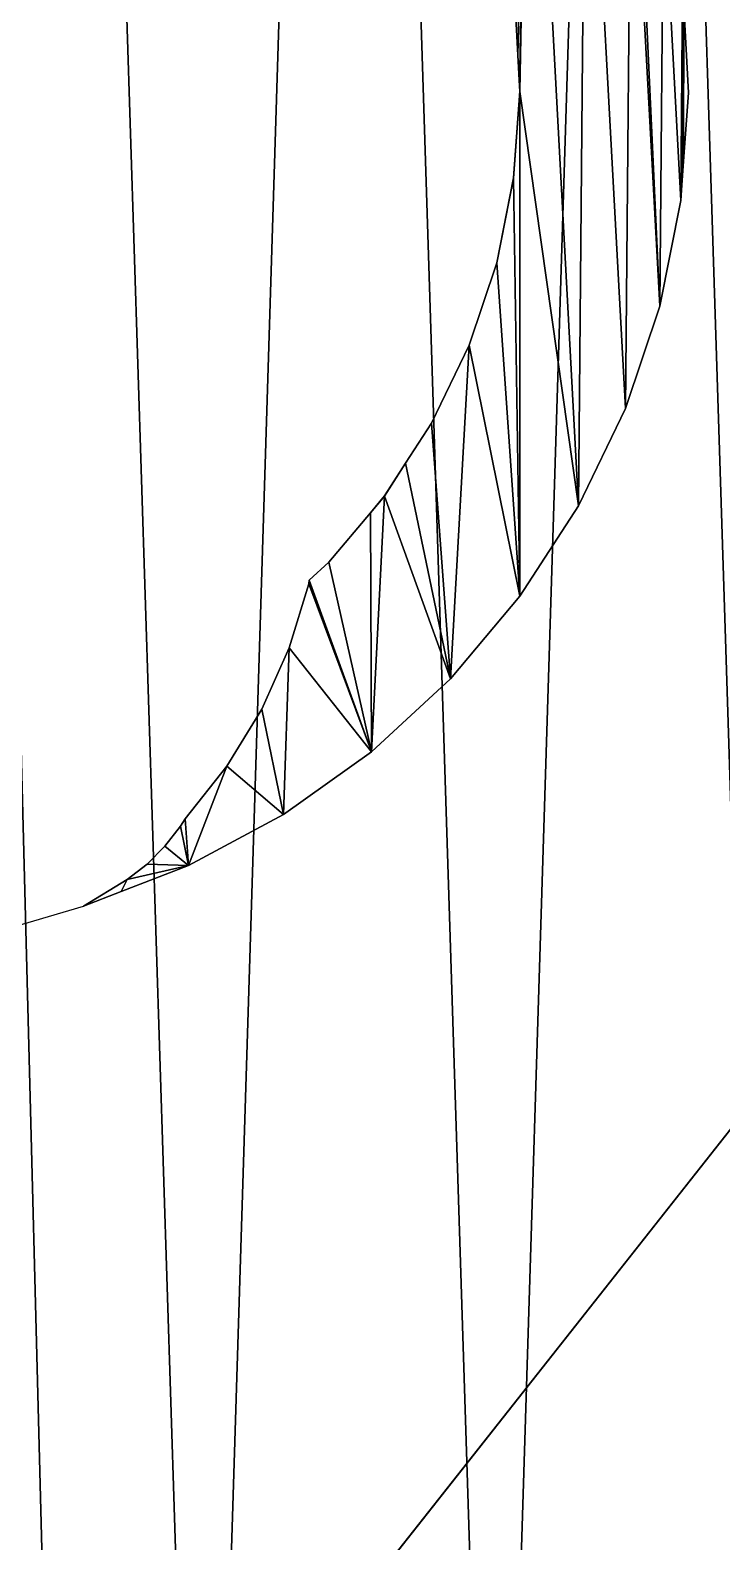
# Model space of a CAD drawing. Header units: millimetres. Extents: x -97 to 177, y -55 to 460.
# Drawn here: x 116.43 to 128.61, y 368.82 to 395.45 of the extents above; entities that cross this region are included whole.
import ezdxf

# ---------------------------------------------------------------- set-up
doc = ezdxf.new("R2010")
doc.units = ezdxf.units.MM
doc.header["$LTSCALE"] = 25.4
doc.layers.get('0').update_dxf_attribs({"true_color": 0xffffff})

msp = doc.modelspace()

# ---------------------------------------------------------------- linework, layer by layer
at = {"color": 0}
for p, q in [((116.829, 360.967, 21.958), (146.373, 398.405, 21.964)), ((116.829, 360.967, 21.958), (146.373, 398.405, 21.964)), ((146.373, 398.403, 23.96), (116.829, 360.967, 23.958)), ((146.373, 398.403, 23.96), (116.829, 360.967, 23.958)), ((125.019, 395.005, 21.962), (124.971, 395.893, 21.962)), ((124.971, 395.893, 24.96), (125.019, 395.005, 24.96)), ((124.971, 395.893, 24.96), (125.019, 395.005, 24.96)), ((128.023, 394.343, 24.96), (127.943, 395.877, 24.96)), ((127.943, 395.877, 21.962), (128.023, 394.343, 21.962)), ((128.023, 394.343, 24.96), (127.943, 395.877, 24.96)), ((125.019, 395.005, 21.962), (125.019, 395.005, 24.96)), ((125.019, 395.005, 24.96), (125.047, 394.461, 24.96)), ((125.019, 395.005, 21.962), (125.019, 395.005, 24.96)), ((125.047, 394.461, 21.962), (125.019, 395.005, 21.962)), ((125.019, 395.005, 24.96), (125.047, 394.461, 24.96)), ((124.943, 392.845, 21.962), (125.055, 394.371, 21.962)), ((125.055, 394.367, 24.96), (124.943, 392.843, 24.96)), ((125.055, 394.367, 24.96), (124.943, 392.843, 24.96)), ((125.055, 394.371, 21.962), (125.047, 394.461, 21.962)), ((125.055, 394.371, 21.962), (125.047, 394.461, 24.96)), ((125.047, 394.461, 24.96), (125.047, 394.461, 21.962)), ((125.055, 394.371, 21.962), (125.047, 394.461, 24.96)), ((125.047, 394.461, 24.96), (125.055, 394.367, 24.96)), ((125.047, 394.461, 24.96), (125.047, 394.461, 21.962)), ((125.047, 394.461, 24.96), (125.055, 394.367, 24.96)), ((125.055, 394.367, 24.96), (125.055, 394.371, 21.962)), ((125.055, 394.367, 24.96), (125.055, 394.371, 21.962)), ((127.939, 393.139, 24.96), (128.023, 394.343, 24.96)), ((128.023, 394.343, 21.962), (127.939, 393.139, 21.962)), ((127.939, 393.139, 24.96), (128.023, 394.343, 24.96)), ((128.023, 394.343, 21.962), (128.023, 394.343, 24.96)), ((128.023, 394.343, 21.962), (128.023, 394.343, 24.96)), ((127.909, 392.719, 24.96), (127.939, 393.139, 24.96)), ((127.939, 393.139, 21.962), (127.909, 392.719, 21.962)), ((127.909, 392.719, 24.96), (127.939, 393.139, 24.96)), ((127.939, 393.139, 21.962), (127.939, 393.139, 24.96)), ((127.939, 393.139, 21.962), (127.939, 393.139, 24.96)), ((124.645, 391.347, 21.962), (124.943, 392.845, 21.962)), ((124.943, 392.843, 24.96), (124.645, 391.347, 24.96)), ((124.943, 392.843, 24.96), (124.645, 391.347, 24.96)), ((124.943, 392.843, 24.96), (124.943, 392.845, 21.962)), ((124.943, 392.843, 24.96), (124.943, 392.845, 21.962)), ((127.887, 392.447, 24.96), (127.909, 392.719, 24.96)), ((127.909, 392.719, 21.962), (127.887, 392.447, 21.962)), ((127.887, 392.447, 24.96), (127.909, 392.719, 24.96)), ((127.909, 392.719, 21.962), (127.909, 392.719, 24.96)), ((127.909, 392.719, 21.962), (127.909, 392.719, 24.96)), ((127.517, 390.583, 24.96), (127.887, 392.447, 24.96)), ((127.887, 392.447, 21.962), (127.517, 390.587, 21.962)), ((127.517, 390.583, 24.96), (127.887, 392.447, 24.96)), ((127.887, 392.447, 21.962), (127.887, 392.447, 24.96)), ((127.887, 392.447, 21.962), (127.887, 392.447, 24.96)), ((124.161, 389.901, 21.962), (124.645, 391.347, 21.962)), ((124.645, 391.347, 24.96), (124.161, 389.901, 24.96)), ((124.645, 391.347, 24.96), (124.161, 389.901, 24.96)), ((124.645, 391.347, 24.96), (124.645, 391.347, 21.962)), ((124.645, 391.347, 24.96), (124.645, 391.347, 21.962)), ((127.517, 390.587, 21.962), (126.913, 388.781, 21.962)), ((126.913, 388.781, 24.96), (127.517, 390.583, 24.96)), ((126.913, 388.781, 24.96), (127.517, 390.583, 24.96)), ((127.517, 390.583, 24.96), (127.517, 390.587, 21.962)), ((127.517, 390.583, 24.96), (127.517, 390.587, 21.962)), ((123.497, 388.527, 21.962), (124.161, 389.901, 21.962)), ((124.161, 389.901, 24.96), (123.497, 388.527, 24.96)), ((124.161, 389.901, 24.96), (123.497, 388.527, 24.96)), ((124.161, 389.901, 21.962), (124.161, 389.901, 24.96)), ((124.161, 389.901, 21.962), (124.161, 389.901, 24.96)), ((126.913, 388.781, 21.962), (126.085, 387.071, 21.962)), ((126.085, 387.071, 24.96), (126.913, 388.781, 24.96)), ((126.085, 387.071, 24.96), (126.913, 388.781, 24.96)), ((126.913, 388.781, 21.962), (126.913, 388.781, 24.96)), ((126.913, 388.781, 21.962), (126.913, 388.781, 24.96)), ((123.041, 387.823, 21.962), (123.497, 388.527, 21.962)), ((123.041, 387.823, 21.962), (123.497, 388.527, 24.96)), ((123.041, 387.823, 21.962), (123.497, 388.527, 24.96)), ((123.497, 388.527, 24.96), (123.041, 387.821, 24.96)), ((123.497, 388.527, 24.96), (123.041, 387.821, 24.96)), ((123.497, 388.527, 21.962), (123.497, 388.527, 24.96)), ((123.497, 388.527, 21.962), (123.497, 388.527, 24.96)), ((122.669, 387.243, 21.962), (123.041, 387.823, 21.962)), ((123.041, 387.821, 24.96), (122.669, 387.241, 24.96)), ((123.041, 387.821, 24.96), (122.669, 387.241, 24.96)), ((123.041, 387.821, 24.96), (123.041, 387.823, 21.962)), ((123.041, 387.821, 24.96), (123.041, 387.823, 21.962)), ((122.419, 386.947, 21.958), (122.669, 387.243, 21.962)), ((122.419, 386.947, 24.96), (122.669, 387.243, 21.962)), ((122.419, 386.947, 24.96), (122.669, 387.243, 21.962)), ((122.669, 387.241, 24.96), (122.419, 386.947, 24.96)), ((122.669, 387.241, 24.96), (122.419, 386.947, 24.96)), ((122.669, 387.243, 21.962), (122.669, 387.241, 24.96)), ((122.669, 387.243, 21.962), (122.669, 387.241, 24.96)), ((122.419, 386.947, 24.96), (121.685, 386.075, 24.96)), ((121.685, 386.075, 21.958), (122.419, 386.947, 21.958)), ((122.419, 386.947, 24.96), (121.685, 386.075, 24.96)), ((122.419, 386.947, 21.958), (122.419, 386.947, 24.96)), ((122.419, 386.947, 21.958), (122.419, 386.947, 24.96)), ((126.085, 387.071, 21.962), (125.055, 385.477, 21.958)), ((125.055, 385.477, 24.96), (126.085, 387.071, 24.96)), ((125.055, 385.477, 24.96), (126.085, 387.071, 24.96)), ((126.085, 387.071, 24.96), (126.085, 387.071, 21.962)), ((126.085, 387.071, 24.96), (126.085, 387.071, 21.962)), ((121.685, 386.075, 24.96), (121.343, 385.761, 24.96)), ((121.343, 385.761, 21.958), (121.685, 386.075, 21.958)), ((121.685, 386.075, 24.96), (121.343, 385.761, 24.96)), ((121.685, 386.075, 24.96), (121.685, 386.075, 21.958)), ((121.685, 386.075, 24.96), (121.685, 386.075, 21.958)), ((121.335, 385.697, 24.96), (120.987, 384.565, 24.96)), ((120.987, 384.565, 21.958), (121.335, 385.697, 21.958)), ((121.335, 385.697, 24.96), (120.987, 384.565, 24.96)), ((121.335, 385.697, 21.958), (121.343, 385.761, 21.958)), ((121.343, 385.761, 24.96), (121.335, 385.697, 24.96)), ((121.343, 385.761, 24.96), (121.335, 385.697, 24.96)), ((121.335, 385.697, 21.958), (121.335, 385.697, 24.96)), ((121.335, 385.697, 21.958), (121.335, 385.697, 24.96)), ((121.343, 385.761, 24.96), (121.343, 385.761, 21.958)), ((121.343, 385.761, 24.96), (121.343, 385.761, 21.958)), ((123.833, 384.021, 24.96), (125.055, 385.477, 24.96)), ((125.055, 385.477, 21.958), (123.833, 384.021, 21.958)), ((123.833, 384.021, 24.96), (125.055, 385.477, 24.96)), ((125.055, 385.477, 21.958), (125.055, 385.477, 24.96)), ((125.055, 385.477, 21.958), (125.055, 385.477, 24.96)), ((120.507, 383.489, 21.958), (120.987, 384.565, 21.958)), ((120.987, 384.565, 24.96), (120.507, 383.489, 24.96)), ((120.987, 384.565, 24.96), (120.507, 383.489, 24.96)), ((120.987, 384.565, 24.96), (120.987, 384.565, 21.958)), ((120.987, 384.565, 24.96), (120.987, 384.565, 21.958)), ((123.833, 384.021, 21.958), (122.437, 382.735, 21.958)), ((122.437, 382.735, 24.96), (123.833, 384.021, 24.96)), ((122.437, 382.735, 24.96), (123.833, 384.021, 24.96)), ((123.833, 384.021, 21.958), (123.833, 384.021, 24.96)), ((123.833, 384.021, 21.958), (123.833, 384.021, 24.96)), ((120.507, 383.489, 24.96), (119.891, 382.481, 24.96)), ((119.891, 382.481, 21.958), (120.507, 383.489, 21.958)), ((120.507, 383.489, 24.96), (119.891, 382.481, 24.96)), ((120.507, 383.489, 21.958), (120.507, 383.489, 24.96)), ((120.507, 383.489, 21.958), (120.507, 383.489, 24.96)), ((122.437, 382.735, 21.958), (120.891, 381.633, 21.958)), ((120.891, 381.633, 24.96), (122.437, 382.735, 24.96)), ((120.891, 381.633, 24.96), (122.437, 382.735, 24.96)), ((122.437, 382.735, 24.96), (122.437, 382.735, 21.958)), ((122.437, 382.735, 24.96), (122.437, 382.735, 21.958)), ((119.891, 382.481, 24.96), (119.157, 381.557, 24.96)), ((119.157, 381.557, 21.958), (119.891, 382.481, 21.958)), ((119.891, 382.481, 24.96), (119.157, 381.557, 24.96)), ((119.891, 382.481, 24.96), (119.891, 382.481, 21.958)), ((119.891, 382.481, 24.96), (119.891, 382.481, 21.958)), ((119.073, 381.427, 21.958), (119.157, 381.557, 21.958)), ((119.157, 381.557, 24.96), (119.073, 381.427, 24.96)), ((119.157, 381.557, 24.96), (119.073, 381.427, 24.96)), ((119.157, 381.557, 24.96), (119.157, 381.557, 21.958)), ((119.157, 381.557, 24.96), (119.157, 381.557, 21.958)), ((119.215, 380.733, 24.96), (120.891, 381.633, 24.96)), ((120.891, 381.633, 21.958), (119.215, 380.733, 21.958)), ((119.215, 380.733, 24.96), (120.891, 381.633, 24.96)), ((120.891, 381.633, 21.958), (120.891, 381.633, 24.96)), ((120.891, 381.633, 21.958), (120.891, 381.633, 24.96)), ((118.801, 381.077, 21.958), (119.073, 381.427, 21.958)), ((118.801, 381.077, 21.958), (119.073, 381.427, 24.96)), ((118.801, 381.077, 21.958), (119.073, 381.427, 24.96)), ((119.073, 381.427, 24.96), (118.801, 381.073, 24.96)), ((119.073, 381.427, 24.96), (118.801, 381.073, 24.96)), ((119.073, 381.427, 24.96), (119.073, 381.427, 21.958)), ((119.073, 381.427, 24.96), (119.073, 381.427, 21.958)), ((118.801, 381.077, 21.958), (118.487, 380.757, 24.96)), ((118.487, 380.757, 21.958), (118.801, 381.077, 21.958)), ((118.801, 381.077, 21.958), (118.487, 380.757, 24.96)), ((118.801, 381.073, 24.96), (118.487, 380.757, 24.96)), ((118.801, 381.073, 24.96), (118.487, 380.757, 24.96)), ((118.801, 381.077, 21.958), (118.801, 381.073, 24.96)), ((118.801, 381.077, 21.958), (118.801, 381.073, 24.96)), ((118.031, 380.277, 24.96), (119.215, 380.733, 24.96)), ((119.215, 380.733, 21.958), (118.031, 380.277, 21.958)), ((118.031, 380.277, 24.96), (119.215, 380.733, 24.96)), ((118.137, 380.485, 21.958), (118.487, 380.757, 21.958)), ((118.487, 380.757, 24.96), (118.137, 380.485, 24.96)), ((118.487, 380.757, 24.96), (118.137, 380.485, 24.96)), ((118.487, 380.757, 24.96), (118.487, 380.757, 21.958)), ((118.487, 380.757, 24.96), (118.487, 380.757, 21.958)), ((119.215, 380.733, 21.958), (119.215, 380.733, 24.96)), ((119.215, 380.733, 21.958), (119.215, 380.733, 24.96)), ((118.137, 380.485, 24.96), (117.367, 380.017, 24.96)), ((117.367, 380.017, 21.958), (118.137, 380.485, 21.958)), ((118.137, 380.485, 24.96), (117.367, 380.017, 24.96)), ((118.137, 380.485, 21.958), (118.137, 380.485, 24.96)), ((118.137, 380.485, 21.958), (118.137, 380.485, 24.96)), ((117.367, 380.017, 24.96), (118.031, 380.277, 24.96)), ((118.031, 380.277, 21.958), (117.367, 380.017, 21.958)), ((117.367, 380.017, 24.96), (118.031, 380.277, 24.96)), ((118.031, 380.277, 21.958), (118.031, 380.277, 24.96)), ((118.031, 380.277, 21.958), (118.031, 380.277, 24.96)), ((116.131, 379.655, 21.958), (117.367, 380.017, 21.958)), ((117.367, 380.017, 24.96), (117.367, 380.017, 21.958)), ((117.367, 380.017, 24.96), (117.367, 380.017, 21.958))]:
    msp.add_line(p, q, dxfattribs=at)

# ---------------------------------------------------------------- meshes
mesh = msp.add_polyface(dxfattribs=at)
corners = [(79.409, 390.551, 23.96), (97.813, 426.629, 23.964), (68.253, 389.239, 23.96), (108.969, 427.971, 23.964), (98.027, 426.905, 23.964), (108.917, 428.009, 23.964), (108.869, 428.055, 23.964), (104.275, 434.805, 23.964), (107.661, 439.095, 23.966), (80.711, 379.407, 23.96), (116.829, 360.967, 23.958), (80.737, 379.383, 23.96), (105.677, 359.693, 23.958), (105.749, 359.635, 23.958), (111.925, 354.761, 23.954), (113.743, 353.321, 23.954), (118.131, 349.863, 23.954), (121.585, 354.233, 23.954), (123.035, 356.063, 23.958), (146.373, 398.403, 23.96), (157.537, 399.713, 23.96), (153.101, 403.215, 23.964), (151.307, 404.635, 23.964), (109.047, 428.069, 23.964), (111.997, 435.671, 23.964), (138.835, 414.477, 23.964), (145.071, 409.557, 23.964), (108.959, 428.061, 23.964)]
mesh.append_faces([[corners[k] for k in face] for face in [(10, 16, 17), (18, 19, 10), (19, 23, 3)]], dxfattribs={"vtx0": -1, "color": 0})
mesh.append_faces([[corners[k] for k in face] for face in [(1, 3, 4), (4, 6, 7), (7, 6, 8), (9, 0, 2), (0, 9, 10), (24, 19, 25), (25, 19, 26), (26, 19, 22)]], dxfattribs={"vtx0": -1, "vtx1": -1, "color": 0})
mesh.append_faces([[corners[k] for k in face] for face in [(23, 19, 24)]], dxfattribs={"vtx0": -1, "vtx1": -1, "vtx2": -1, "color": 0})
mesh.append_faces([[corners[k] for k in face] for face in [(0, 1, 2), (1, 0, 3), (4, 3, 5), (4, 5, 6), (10, 9, 11), (10, 11, 12), (10, 12, 13), (10, 13, 14), (10, 14, 15), (10, 15, 16), (19, 18, 20), (19, 20, 21), (19, 21, 22), (6, 24, 8), (24, 6, 27), (24, 27, 23)]], dxfattribs={"vtx0": -1, "vtx2": -1, "color": 0})
mesh = msp.add_polyface(dxfattribs=at)
corners = [(74.345, 411.143, 16.964), (75.483, 375.397, 16.96), (72.563, 406.181, 16.964), (76.737, 415.845, 16.966), (78.171, 370.857, 16.96), (79.705, 420.209, 16.966), (81.405, 366.693, 16.958), (83.187, 424.165, 16.966), (85.135, 362.963, 16.958), (87.143, 427.657, 16.966), (89.303, 359.729, 16.958), (91.507, 430.621, 16.966), (93.841, 357.047, 16.958), (96.203, 433.017, 16.966), (98.685, 354.955, 16.954), (101.165, 434.807, 16.966), (103.749, 353.487, 16.954), (106.313, 435.957, 16.966), (108.959, 352.663, 16.954), (111.565, 436.457, 16.966), (114.231, 352.497, 16.954), (116.835, 436.293, 16.966), (119.483, 352.995, 16.954), (122.045, 435.469, 16.966), (124.629, 354.149, 16.954), (127.109, 433.997, 16.966), (129.591, 355.937, 16.958), (131.953, 431.909, 16.966), (134.291, 358.335, 16.958), (136.491, 429.221, 16.966), (138.651, 361.297, 16.958), (140.663, 425.993, 16.966), (142.607, 364.787, 16.958), (144.391, 422.263, 16.966), (146.095, 368.747, 16.96), (147.625, 418.099, 16.966), (147.921, 400.035, 16.96), (149.057, 373.113, 16.96), (151.449, 377.809, 16.96)]
mesh.append_faces([[corners[k] for k in face] for face in [(0, 1, 2), (37, 36, 38)]], dxfattribs={"vtx0": -1, "color": 0})
mesh.append_faces([[corners[k] for k in face] for face in [(1, 3, 4), (4, 5, 6), (6, 7, 8), (8, 9, 10), (10, 11, 12), (12, 13, 14), (14, 15, 16), (16, 17, 18), (18, 19, 20), (20, 21, 22), (22, 23, 24), (24, 25, 26), (26, 27, 28), (28, 29, 30), (30, 31, 32), (32, 33, 34), (34, 36, 37)]], dxfattribs={"vtx0": -1, "vtx1": -1, "color": 0})
mesh.append_faces([[corners[k] for k in face] for face in [(1, 0, 3), (4, 3, 5), (6, 5, 7), (8, 7, 9), (10, 9, 11), (12, 11, 13), (14, 13, 15), (16, 15, 17), (18, 17, 19), (20, 19, 21), (22, 21, 23), (24, 23, 25), (26, 25, 27), (28, 27, 29), (30, 29, 31), (32, 31, 33), (34, 33, 35), (34, 35, 36)]], dxfattribs={"vtx0": -1, "vtx2": -1, "color": 0})
mesh = msp.add_polyface(dxfattribs=at)
corners = [(116.829, 360.967, 21.958), (104.031, 421.715, 21.964), (79.409, 390.551, 21.962), (108.969, 427.971, 21.964), (115.219, 423.029, 21.964), (146.373, 398.405, 21.964)]
mesh.append_faces([[corners[k] for k in face] for face in [(0, 1, 2), (4, 0, 5)]], dxfattribs={"vtx0": -1, "color": 0})
mesh.append_faces([[corners[k] for k in face] for face in [(1, 0, 3), (3, 0, 4)]], dxfattribs={"vtx0": -1, "vtx1": -1, "color": 0})
mesh = msp.add_polyface(dxfattribs=at)
corners = [(113.713, 379.371, 24.96), (111.009, 409.473, 24.964), (109.663, 409.299, 24.964), (111.063, 409.461, 24.964), (111.139, 409.473, 24.964), (111.227, 409.479, 24.964), (111.287, 409.483, 24.964), (112.079, 409.581, 24.964), (112.441, 409.579, 24.964), (112.967, 406.607, 24.964), (113.169, 404.925, 24.964), (114.205, 396.097, 24.96), (114.657, 379.479, 24.96), (114.371, 394.651, 24.96), (114.479, 393.755, 24.96), (114.549, 393.145, 24.96), (115.513, 384.945, 24.96), (115.581, 384.335, 24.96), (116.131, 379.655, 24.96), (118.031, 380.277, 24.96), (118.137, 380.485, 24.96), (117.367, 380.017, 24.96), (119.215, 380.733, 24.96), (118.487, 380.757, 24.96), (118.801, 381.073, 24.96), (119.073, 381.427, 24.96), (119.157, 381.557, 24.96), (119.891, 382.481, 24.96), (120.891, 381.633, 24.96), (120.507, 383.489, 24.96), (120.987, 384.565, 24.96), (122.437, 382.735, 24.96), (121.335, 385.697, 24.96), (121.343, 385.761, 24.96), (121.685, 386.075, 24.96), (122.419, 386.947, 24.96), (122.669, 387.241, 24.96), (123.833, 384.021, 24.96), (123.041, 387.821, 24.96), (123.497, 388.527, 24.96), (124.161, 389.901, 24.96), (125.055, 385.477, 24.96), (124.645, 391.347, 24.96), (124.943, 392.843, 24.96), (125.055, 394.367, 24.96), (126.085, 387.071, 24.96), (125.215, 403.259, 24.96), (126.217, 401.645, 24.96), (126.913, 388.781, 24.96), (127.013, 399.921, 24.96), (127.517, 390.583, 24.96), (127.103, 399.625, 24.96), (127.583, 398.109, 24.96), (127.887, 392.447, 24.96), (127.921, 396.237, 24.96), (127.909, 392.719, 24.96), (127.939, 393.139, 24.96), (127.943, 395.877, 24.96), (128.023, 394.343, 24.96), (113.981, 409.567, 24.964), (113.767, 406.601, 24.964), (115.123, 406.417, 24.964), (114.281, 409.525, 24.964), (114.639, 409.477, 24.964), (115.863, 409.311, 24.964), (115.283, 406.395, 24.964), (115.851, 406.241, 24.964), (116.025, 406.199, 24.964), (117.699, 408.821, 24.964), (116.757, 406.003, 24.964), (118.173, 405.427, 24.964), (119.459, 408.105, 24.964), (119.499, 404.681, 24.964), (121.117, 407.175, 24.964), (120.417, 404.001, 24.964), (120.449, 403.977, 24.964), (120.731, 403.771, 24.964), (121.833, 402.717, 24.96), (122.255, 406.329, 24.964), (122.797, 401.531, 24.96), (122.645, 406.045, 24.964), (124.017, 404.731, 24.964), (123.603, 400.239, 24.96), (124.237, 398.849, 24.96), (124.699, 397.393, 24.96), (124.723, 397.263, 24.96), (124.817, 396.729, 24.96), (124.971, 395.893, 24.96), (125.019, 395.005, 24.96), (125.047, 394.461, 24.96)]
mesh.append_faces([[corners[k] for k in face] for face in [(0, 1, 2), (17, 12, 18), (19, 20, 21), (57, 56, 58)]], dxfattribs={"vtx0": -1, "color": 0})
mesh.append_faces([[corners[k] for k in face] for face in [(1, 0, 3), (3, 0, 4), (4, 0, 5), (5, 0, 6), (6, 0, 7), (7, 0, 8), (9, 0, 10), (10, 0, 11), (11, 12, 13), (13, 12, 14), (14, 12, 15), (15, 12, 16), (16, 12, 17), (20, 22, 23), (23, 22, 24), (24, 22, 25), (25, 22, 26), (26, 22, 27), (27, 28, 29), (29, 28, 30), (30, 31, 32), (32, 31, 33), (33, 31, 34), (34, 31, 35), (35, 31, 36), (36, 37, 38), (38, 37, 39), (39, 37, 40), (40, 41, 42), (42, 41, 43), (43, 41, 44), (46, 45, 47), (47, 48, 49), (49, 50, 51), (51, 50, 52), (52, 53, 54), (54, 56, 57), (59, 61, 62), (62, 61, 63), (63, 61, 64), (64, 67, 68), (68, 70, 71), (71, 72, 73), (73, 77, 78), (78, 79, 80), (80, 79, 81), (81, 83, 46)]], dxfattribs={"vtx0": -1, "vtx1": -1, "color": 0})
mesh.append_faces([[corners[k] for k in face] for face in [(8, 0, 9), (44, 45, 46)]], dxfattribs={"vtx0": -1, "vtx1": -1, "vtx2": -1, "color": 0})
mesh.append_faces([[corners[k] for k in face] for face in [(11, 0, 12), (20, 19, 22), (27, 22, 28), (30, 28, 31), (36, 31, 37), (40, 37, 41), (44, 41, 45), (47, 45, 48), (49, 48, 50), (52, 50, 53), (54, 53, 55), (54, 55, 56), (9, 59, 8), (59, 9, 60), (59, 60, 61), (64, 61, 65), (64, 65, 66), (64, 66, 67), (68, 67, 69), (68, 69, 70), (71, 70, 72), (73, 72, 74), (73, 74, 75), (73, 75, 76), (73, 76, 77), (78, 77, 79), (81, 79, 82), (81, 82, 83), (46, 83, 84), (46, 84, 85), (46, 85, 86), (46, 86, 87), (46, 87, 88), (46, 88, 89), (46, 89, 44)]], dxfattribs={"vtx0": -1, "vtx2": -1, "color": 0})
mesh = msp.add_polyface(dxfattribs=at)
corners = [(154.037, 395.277, 21.962), (147.677, 387.235, 22.958), (147.677, 387.235, 21.962), (127.973, 362.311, 21.958), (121.585, 354.233, 22.958), (121.585, 354.233, 21.958), (121.585, 354.233, 23.954), (123.035, 356.063, 23.958), (127.973, 362.311, 22.958), (157.537, 399.713, 23.96), (154.037, 395.277, 22.96), (157.537, 399.713, 22.964), (118.131, 349.863, 23.954), (118.131, 349.863, 22.954)]
mesh.append_faces([[corners[k] for k in face] for face in [(0, 1, 2), (3, 4, 5), (9, 10, 11), (4, 12, 13)]], dxfattribs={"vtx0": -1, "color": 0})
mesh.append_faces([[corners[k] for k in face] for face in [(6, 3, 7), (7, 8, 9), (10, 1, 0), (12, 4, 6)]], dxfattribs={"vtx0": -1, "vtx1": -1, "color": 0})
mesh.append_faces([[corners[k] for k in face] for face in [(4, 3, 6), (9, 1, 10)]], dxfattribs={"vtx0": -1, "vtx1": -1, "vtx2": -1, "color": 0})
mesh.append_faces([[corners[k] for k in face] for face in [(7, 3, 8), (9, 8, 1)]], dxfattribs={"vtx0": -1, "vtx2": -1, "color": 0})
mesh = msp.add_polyface(dxfattribs=at)
corners = [(146.373, 398.403, 23.96), (116.829, 360.967, 21.958), (116.829, 360.967, 23.958), (146.373, 398.405, 21.964)]
mesh.append_faces([[corners[k] for k in face] for face in [(0, 1, 2), (1, 0, 3)]], dxfattribs={"vtx0": -1, "color": 0})
mesh = msp.add_polyface(dxfattribs=at)
corners = [(124.971, 395.893, 24.96), (125.019, 395.005, 21.962), (125.019, 395.005, 24.96), (124.971, 395.893, 21.962)]
mesh.append_faces([[corners[k] for k in face] for face in [(0, 1, 2), (1, 0, 3)]], dxfattribs={"vtx0": -1, "color": 0})
mesh = msp.add_polyface(dxfattribs=at)
corners = [(127.943, 395.877, 21.962), (128.023, 394.343, 24.96), (128.023, 394.343, 21.962), (127.943, 395.877, 24.96)]
mesh.append_faces([[corners[k] for k in face] for face in [(0, 1, 2), (1, 0, 3)]], dxfattribs={"vtx0": -1, "color": 0})
mesh = msp.add_polyface(dxfattribs=at)
corners = [(125.019, 395.005, 24.96), (125.047, 394.461, 21.962), (125.047, 394.461, 24.96), (125.019, 395.005, 21.962)]
mesh.append_faces([[corners[k] for k in face] for face in [(0, 1, 2), (1, 0, 3)]], dxfattribs={"vtx0": -1, "color": 0})
mesh = msp.add_polyface(dxfattribs=at)
corners = [(125.055, 394.367, 24.96), (124.943, 392.845, 21.962), (124.943, 392.843, 24.96), (125.055, 394.371, 21.962)]
mesh.append_faces([[corners[k] for k in face] for face in [(0, 1, 2), (1, 0, 3)]], dxfattribs={"vtx0": -1, "color": 0})
mesh = msp.add_polyface(dxfattribs=at)
corners = [(125.047, 394.461, 21.962), (125.055, 394.371, 21.962), (125.047, 394.461, 24.96)]
mesh.append_faces([[corners[k] for k in face] for face in [(0, 1, 2)]], dxfattribs={"color": 0})
mesh = msp.add_polyface(dxfattribs=at)
corners = [(125.047, 394.461, 24.96), (125.055, 394.371, 21.962), (125.055, 394.367, 24.96)]
mesh.append_faces([[corners[k] for k in face] for face in [(0, 1, 2)]], dxfattribs={"color": 0})
mesh = msp.add_polyface(dxfattribs=at)
corners = [(128.023, 394.343, 21.962), (127.939, 393.139, 24.96), (127.939, 393.139, 21.962), (128.023, 394.343, 24.96)]
mesh.append_faces([[corners[k] for k in face] for face in [(0, 1, 2), (1, 0, 3)]], dxfattribs={"vtx0": -1, "color": 0})
mesh = msp.add_polyface(dxfattribs=at)
corners = [(127.939, 393.139, 21.962), (127.909, 392.719, 24.96), (127.909, 392.719, 21.962), (127.939, 393.139, 24.96)]
mesh.append_faces([[corners[k] for k in face] for face in [(0, 1, 2), (1, 0, 3)]], dxfattribs={"vtx0": -1, "color": 0})
mesh = msp.add_polyface(dxfattribs=at)
corners = [(124.943, 392.843, 24.96), (124.645, 391.347, 21.962), (124.645, 391.347, 24.96), (124.943, 392.845, 21.962)]
mesh.append_faces([[corners[k] for k in face] for face in [(0, 1, 2), (1, 0, 3)]], dxfattribs={"vtx0": -1, "color": 0})
mesh = msp.add_polyface(dxfattribs=at)
corners = [(127.909, 392.719, 21.962), (127.887, 392.447, 24.96), (127.887, 392.447, 21.962), (127.909, 392.719, 24.96)]
mesh.append_faces([[corners[k] for k in face] for face in [(0, 1, 2), (1, 0, 3)]], dxfattribs={"vtx0": -1, "color": 0})
mesh = msp.add_polyface(dxfattribs=at)
corners = [(127.517, 390.587, 21.962), (127.887, 392.447, 24.96), (127.517, 390.583, 24.96), (127.887, 392.447, 21.962)]
mesh.append_faces([[corners[k] for k in face] for face in [(0, 1, 2), (1, 0, 3)]], dxfattribs={"vtx0": -1, "color": 0})
mesh = msp.add_polyface(dxfattribs=at)
corners = [(124.645, 391.347, 24.96), (124.161, 389.901, 21.962), (124.161, 389.901, 24.96), (124.645, 391.347, 21.962)]
mesh.append_faces([[corners[k] for k in face] for face in [(0, 1, 2), (1, 0, 3)]], dxfattribs={"vtx0": -1, "color": 0})
mesh = msp.add_polyface(dxfattribs=at)
corners = [(127.517, 390.587, 21.962), (126.913, 388.781, 24.96), (126.913, 388.781, 21.962), (127.517, 390.583, 24.96)]
mesh.append_faces([[corners[k] for k in face] for face in [(0, 1, 2), (1, 0, 3)]], dxfattribs={"vtx0": -1, "color": 0})
mesh = msp.add_polyface(dxfattribs=at)
corners = [(79.409, 390.551, 21.962), (116.829, 360.967, 23.958), (116.829, 360.967, 21.958), (79.409, 390.551, 23.96)]
mesh.append_faces([[corners[k] for k in face] for face in [(0, 1, 2), (1, 0, 3)]], dxfattribs={"vtx0": -1, "color": 0})
mesh = msp.add_polyface(dxfattribs=at)
corners = [(124.161, 389.901, 24.96), (123.497, 388.527, 21.962), (123.497, 388.527, 24.96), (124.161, 389.901, 21.962)]
mesh.append_faces([[corners[k] for k in face] for face in [(0, 1, 2), (1, 0, 3)]], dxfattribs={"vtx0": -1, "color": 0})
mesh = msp.add_polyface(dxfattribs=at)
corners = [(126.913, 388.781, 21.962), (126.085, 387.071, 24.96), (126.085, 387.071, 21.962), (126.913, 388.781, 24.96)]
mesh.append_faces([[corners[k] for k in face] for face in [(0, 1, 2), (1, 0, 3)]], dxfattribs={"vtx0": -1, "color": 0})
mesh = msp.add_polyface(dxfattribs=at)
corners = [(123.497, 388.527, 21.962), (123.041, 387.823, 21.962), (123.497, 388.527, 24.96)]
mesh.append_faces([[corners[k] for k in face] for face in [(0, 1, 2)]], dxfattribs={"color": 0})
mesh = msp.add_polyface(dxfattribs=at)
corners = [(123.497, 388.527, 24.96), (123.041, 387.823, 21.962), (123.041, 387.821, 24.96)]
mesh.append_faces([[corners[k] for k in face] for face in [(0, 1, 2)]], dxfattribs={"color": 0})
mesh = msp.add_polyface(dxfattribs=at)
corners = [(123.041, 387.821, 24.96), (122.669, 387.243, 21.962), (122.669, 387.241, 24.96), (123.041, 387.823, 21.962)]
mesh.append_faces([[corners[k] for k in face] for face in [(0, 1, 2), (1, 0, 3)]], dxfattribs={"vtx0": -1, "color": 0})
mesh = msp.add_polyface(dxfattribs=at)
corners = [(122.669, 387.243, 21.962), (122.419, 386.947, 21.958), (122.419, 386.947, 24.96)]
mesh.append_faces([[corners[k] for k in face] for face in [(0, 1, 2)]], dxfattribs={"color": 0})
mesh = msp.add_polyface(dxfattribs=at)
corners = [(122.669, 387.243, 21.962), (122.419, 386.947, 24.96), (122.669, 387.241, 24.96)]
mesh.append_faces([[corners[k] for k in face] for face in [(0, 1, 2)]], dxfattribs={"color": 0})
mesh = msp.add_polyface(dxfattribs=at)
corners = [(146.361, 364.519, 22.958), (147.677, 387.235, 22.958), (127.973, 362.311, 22.958), (148.167, 366.573, 22.958), (149.815, 368.897, 22.958), (148.463, 366.907, 22.958)]
mesh.append_faces([[corners[k] for k in face] for face in [(0, 1, 2), (4, 3, 5)]], dxfattribs={"vtx0": -1, "color": 0})
mesh.append_faces([[corners[k] for k in face] for face in [(1, 3, 4)]], dxfattribs={"vtx0": -1, "vtx1": -1, "color": 0})
mesh.append_faces([[corners[k] for k in face] for face in [(1, 0, 3)]], dxfattribs={"vtx0": -1, "vtx2": -1, "color": 0})
mesh = msp.add_polyface(dxfattribs=at)
corners = [(122.419, 386.947, 24.96), (121.685, 386.075, 21.958), (121.685, 386.075, 24.96), (122.419, 386.947, 21.958)]
mesh.append_faces([[corners[k] for k in face] for face in [(0, 1, 2), (1, 0, 3)]], dxfattribs={"vtx0": -1, "color": 0})
mesh = msp.add_polyface(dxfattribs=at)
corners = [(126.085, 387.071, 21.962), (125.055, 385.477, 24.96), (125.055, 385.477, 21.958), (126.085, 387.071, 24.96)]
mesh.append_faces([[corners[k] for k in face] for face in [(0, 1, 2), (1, 0, 3)]], dxfattribs={"vtx0": -1, "color": 0})
mesh = msp.add_polyface(dxfattribs=at)
corners = [(121.343, 385.761, 24.96), (121.685, 386.075, 21.958), (121.343, 385.761, 21.958), (121.685, 386.075, 24.96)]
mesh.append_faces([[corners[k] for k in face] for face in [(0, 1, 2), (1, 0, 3)]], dxfattribs={"vtx0": -1, "color": 0})
mesh = msp.add_polyface(dxfattribs=at)
corners = [(121.335, 385.697, 24.96), (120.987, 384.565, 21.958), (120.987, 384.565, 24.96), (121.335, 385.697, 21.958)]
mesh.append_faces([[corners[k] for k in face] for face in [(0, 1, 2), (1, 0, 3)]], dxfattribs={"vtx0": -1, "color": 0})
mesh = msp.add_polyface(dxfattribs=at)
corners = [(121.343, 385.761, 24.96), (121.335, 385.697, 21.958), (121.335, 385.697, 24.96), (121.343, 385.761, 21.958)]
mesh.append_faces([[corners[k] for k in face] for face in [(0, 1, 2), (1, 0, 3)]], dxfattribs={"vtx0": -1, "color": 0})
mesh = msp.add_polyface(dxfattribs=at)
corners = [(125.055, 385.477, 21.958), (123.833, 384.021, 24.96), (123.833, 384.021, 21.958), (125.055, 385.477, 24.96)]
mesh.append_faces([[corners[k] for k in face] for face in [(0, 1, 2), (1, 0, 3)]], dxfattribs={"vtx0": -1, "color": 0})
mesh = msp.add_polyface(dxfattribs=at)
corners = [(120.987, 384.565, 24.96), (120.507, 383.489, 21.958), (120.507, 383.489, 24.96), (120.987, 384.565, 21.958)]
mesh.append_faces([[corners[k] for k in face] for face in [(0, 1, 2), (1, 0, 3)]], dxfattribs={"vtx0": -1, "color": 0})
mesh = msp.add_polyface(dxfattribs=at)
corners = [(123.833, 384.021, 24.96), (122.437, 382.735, 21.958), (123.833, 384.021, 21.958), (122.437, 382.735, 24.96)]
mesh.append_faces([[corners[k] for k in face] for face in [(0, 1, 2), (1, 0, 3)]], dxfattribs={"vtx0": -1, "color": 0})
mesh = msp.add_polyface(dxfattribs=at)
corners = [(120.507, 383.489, 24.96), (119.891, 382.481, 21.958), (119.891, 382.481, 24.96), (120.507, 383.489, 21.958)]
mesh.append_faces([[corners[k] for k in face] for face in [(0, 1, 2), (1, 0, 3)]], dxfattribs={"vtx0": -1, "color": 0})
mesh = msp.add_polyface(dxfattribs=at)
corners = [(122.437, 382.735, 24.96), (120.891, 381.633, 21.958), (122.437, 382.735, 21.958), (120.891, 381.633, 24.96)]
mesh.append_faces([[corners[k] for k in face] for face in [(0, 1, 2), (1, 0, 3)]], dxfattribs={"vtx0": -1, "color": 0})
mesh = msp.add_polyface(dxfattribs=at)
corners = [(126.945, 351.899, 6.958), (125.587, 351.313, 6.958), (125.569, 351.385, 6.958), (126.957, 351.805, 6.958), (127.063, 350.987, 6.958), (129.591, 355.939, 6.958), (125.315, 351.793, 6.958), (124.629, 354.151, 6.958), (130.783, 353.185, 6.958), (134.291, 358.337, 6.958), (135.815, 355.755, 6.958), (138.651, 361.299, 6.958), (140.489, 358.931, 6.958), (142.607, 364.791, 6.958), (144.729, 362.671, 6.958), (146.095, 368.747, 6.958), (148.463, 366.911, 6.958), (149.057, 373.113, 6.958), (151.639, 371.585, 6.958), (151.449, 377.813, 6.958), (153.233, 382.777, 6.958), (154.203, 376.619, 6.958)]
mesh.append_faces([[corners[k] for k in face] for face in [(0, 1, 2), (1, 3, 4), (5, 6, 7), (18, 20, 21)]], dxfattribs={"vtx0": -1, "color": 0})
mesh.append_faces([[corners[k] for k in face] for face in [(6, 5, 0), (3, 5, 8), (8, 9, 10), (10, 11, 12), (12, 13, 14), (14, 15, 16), (16, 17, 18)]], dxfattribs={"vtx0": -1, "vtx1": -1, "color": 0})
mesh.append_faces([[corners[k] for k in face] for face in [(1, 0, 3), (0, 5, 3)]], dxfattribs={"vtx0": -1, "vtx1": -1, "vtx2": -1, "color": 0})
mesh.append_faces([[corners[k] for k in face] for face in [(8, 5, 9), (10, 9, 11), (12, 11, 13), (14, 13, 15), (16, 15, 17), (18, 17, 19), (18, 19, 20)]], dxfattribs={"vtx0": -1, "vtx2": -1, "color": 0})
mesh = msp.add_polyface(dxfattribs=at)
corners = [(119.891, 382.481, 24.96), (119.157, 381.557, 21.958), (119.157, 381.557, 24.96), (119.891, 382.481, 21.958)]
mesh.append_faces([[corners[k] for k in face] for face in [(0, 1, 2), (1, 0, 3)]], dxfattribs={"vtx0": -1, "color": 0})
mesh = msp.add_polyface(dxfattribs=at)
corners = [(119.157, 381.557, 24.96), (119.073, 381.427, 21.958), (119.073, 381.427, 24.96), (119.157, 381.557, 21.958)]
mesh.append_faces([[corners[k] for k in face] for face in [(0, 1, 2), (1, 0, 3)]], dxfattribs={"vtx0": -1, "color": 0})
mesh = msp.add_polyface(dxfattribs=at)
corners = [(120.891, 381.633, 24.96), (119.215, 380.733, 21.958), (120.891, 381.633, 21.958), (119.215, 380.733, 24.96)]
mesh.append_faces([[corners[k] for k in face] for face in [(0, 1, 2), (1, 0, 3)]], dxfattribs={"vtx0": -1, "color": 0})
mesh = msp.add_polyface(dxfattribs=at)
corners = [(119.073, 381.427, 21.958), (118.801, 381.077, 21.958), (119.073, 381.427, 24.96)]
mesh.append_faces([[corners[k] for k in face] for face in [(0, 1, 2)]], dxfattribs={"color": 0})
mesh = msp.add_polyface(dxfattribs=at)
corners = [(119.073, 381.427, 24.96), (118.801, 381.077, 21.958), (118.801, 381.073, 24.96)]
mesh.append_faces([[corners[k] for k in face] for face in [(0, 1, 2)]], dxfattribs={"color": 0})
mesh = msp.add_polyface(dxfattribs=at)
corners = [(118.801, 381.077, 21.958), (118.487, 380.757, 24.96), (118.801, 381.073, 24.96)]
mesh.append_faces([[corners[k] for k in face] for face in [(0, 1, 2)]], dxfattribs={"color": 0})
mesh = msp.add_polyface(dxfattribs=at)
corners = [(118.801, 381.077, 21.958), (118.487, 380.757, 21.958), (118.487, 380.757, 24.96)]
mesh.append_faces([[corners[k] for k in face] for face in [(0, 1, 2)]], dxfattribs={"color": 0})
mesh = msp.add_polyface(dxfattribs=at)
corners = [(119.215, 380.733, 24.96), (118.031, 380.277, 21.958), (119.215, 380.733, 21.958), (118.031, 380.277, 24.96)]
mesh.append_faces([[corners[k] for k in face] for face in [(0, 1, 2), (1, 0, 3)]], dxfattribs={"vtx0": -1, "color": 0})
mesh = msp.add_polyface(dxfattribs=at)
corners = [(118.137, 380.485, 24.96), (118.487, 380.757, 21.958), (118.137, 380.485, 21.958), (118.487, 380.757, 24.96)]
mesh.append_faces([[corners[k] for k in face] for face in [(0, 1, 2), (1, 0, 3)]], dxfattribs={"vtx0": -1, "color": 0})
mesh = msp.add_polyface(dxfattribs=at)
corners = [(117.367, 380.017, 24.96), (118.137, 380.485, 21.958), (117.367, 380.017, 21.958), (118.137, 380.485, 24.96)]
mesh.append_faces([[corners[k] for k in face] for face in [(0, 1, 2), (1, 0, 3)]], dxfattribs={"vtx0": -1, "color": 0})
mesh = msp.add_polyface(dxfattribs=at)
corners = [(118.031, 380.277, 24.96), (117.367, 380.017, 21.958), (118.031, 380.277, 21.958), (117.367, 380.017, 24.96)]
mesh.append_faces([[corners[k] for k in face] for face in [(0, 1, 2), (1, 0, 3)]], dxfattribs={"vtx0": -1, "color": 0})

doc.saveas('drawing.dxf')
